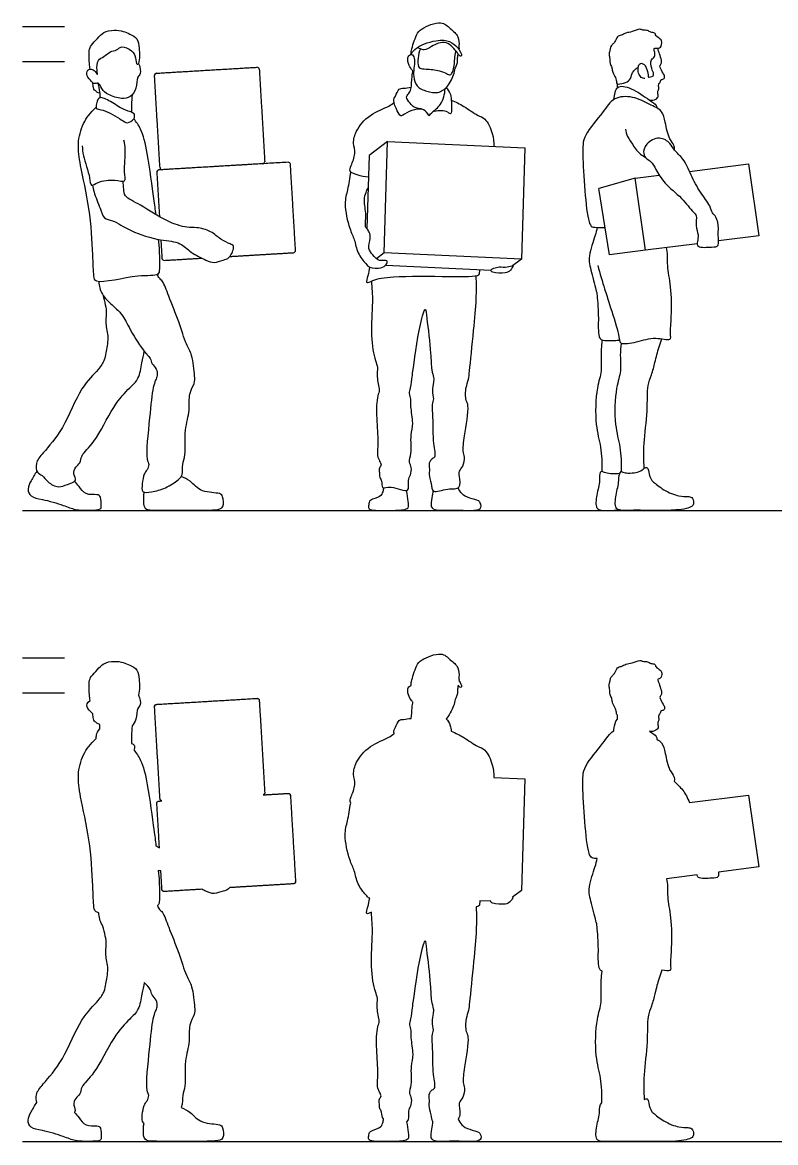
# Model space of a CAD drawing. Header units: millimetres. Extents: x 71.6 to 121.6, y 1.1 to 34.5.
# Drawn here: x 114.646 to 117.373, y 6.437 to 10.495 of the extents above; entities that cross this region are included whole.
import ezdxf

# ---------------------------------------------------------------- set-up
doc = ezdxf.new("R2010")
doc.units = ezdxf.units.MM

msp = doc.modelspace()

# ---------------------------------------------------------------- linework, layer by layer
for p, q in [((114.6457, 10.3525), (114.7981, 10.3525)), ((114.6457, 8.7269), (120.2337, 8.7269)), ((114.6457, 8.0665), (114.7981, 8.0665)), ((114.6457, 6.4409), (120.2337, 6.4409))]:
    msp.add_line(p, q)
for points in [[(114.6457, 10.4795), (114.7981, 10.4795)], [(115.968, 10.0633), (115.9012, 10.0122)], [(115.9012, 10.0122), (115.8928, 9.7479)], [(117.0608, 9.9548), (117.2747, 9.982), (117.3122, 9.7215), (117.1664, 9.703)], [(117.089, 9.6931), (116.9022, 9.6693), (116.8647, 9.9298), (116.9517, 9.9409)], [(116.8647, 9.9298), (116.7321, 9.8935)], [(116.9022, 9.6693), (116.7708, 9.6526), (116.7321, 9.8935)], [(115.9551, 9.6595), (115.9274, 9.6383)], [(116.4521, 9.6367), (116.4207, 9.6127)], [(115.961, 9.6151), (116.3412, 9.5976)], [(114.6457, 8.1935), (114.7981, 8.1935)], [(116.3522, 7.7596), (116.465, 7.7544), (116.4521, 7.3507)], [(117.0608, 7.6688), (117.2747, 7.696), (117.3122, 7.4355), (117.1664, 7.417)], [(117.089, 7.4071), (116.9779, 7.393)], [(116.4521, 7.3507), (116.4207, 7.3267)], [(116.3412, 7.3116), (116.3018, 7.3134)]]:
    msp.add_lwpolyline(points)
msp.add_lwpolyline([(115.9551, 9.6595), (115.968, 10.0633), (116.465, 10.0404), (116.4521, 9.6367)], close=True)
for centre, start, end in [((115.132, 10.3025), 93.4052, 183.4052), ((115.4953, 10.3241), 3.4052, 93.4052), ((115.5151, 9.9906), 273.4052, 3.4052), ((115.6081, 9.98), 3.4052, 93.4052), ((115.1404, 9.9522), 93.4052, 183.4052), ((115.1519, 9.969), 183.4052, 273.4052), ((115.6266, 9.6684), 273.4052, 3.4052), ((115.159, 9.6406), 183.4052, 273.4052)]:
    msp.add_arc(centre, 0.00802, start, end)
for points, knots in [([(116.0534, 10.3784), (116.0535, 10.3835), (116.0526, 10.3934), (116.0721, 10.4523), (116.0888, 10.4728), (116.1632, 10.5045), (116.1937, 10.4715), (116.2278, 10.4464), (116.226, 10.4103), (116.2265, 10.4011), (116.2264, 10.3966)], [0, 0, 0, 0, 0.224619, 0.659963, 0.975731, 1.45643, 1.821722, 2.186097, 2.511573, 2.723525, 2.723525, 2.723525, 2.723525]), ([(116.8997, 10.2916), (116.8951, 10.2917), (116.8849, 10.2937), (116.8749, 10.3105), (116.8736, 10.3311), (116.8788, 10.3437), (116.8875, 10.3478), (116.8978, 10.3423), (116.9055, 10.3301), (116.912, 10.3058), (116.9106, 10.2942), (116.9198, 10.2975), (116.9305, 10.2991), (116.9324, 10.3086), (116.9227, 10.3277), (116.9185, 10.3605), (116.937, 10.3685), (116.9359, 10.3856), (116.9312, 10.3967), (116.9355, 10.4038), (116.9558, 10.397), (116.9628, 10.4198), (116.9574, 10.4354), (116.9378, 10.4443), (116.9368, 10.458), (116.9202, 10.4569), (116.91, 10.4673), (116.8914, 10.4648), (116.8813, 10.473), (116.8527, 10.4589), (116.8311, 10.458), (116.8142, 10.447), (116.7981, 10.4453), (116.7919, 10.4239), (116.7829, 10.4156), (116.7739, 10.4053), (116.7734, 10.3933), (116.7684, 10.381), (116.7728, 10.367), (116.772, 10.3458), (116.7805, 10.332), (116.7811, 10.3179), (116.7913, 10.299), (116.7971, 10.2829), (116.7964, 10.2674), (116.8242, 10.2752), (116.8465, 10.2833), (116.8523, 10.3099), (116.8606, 10.3219), (116.8699, 10.329), (116.875, 10.3315)], [0, 0, 0, 0, 0.213255, 0.458007, 0.718631, 0.923064, 1.08518, 1.26772, 1.487766, 1.780013, 1.945729, 2.099089, 2.284203, 2.43705, 2.70556, 3.020787, 3.250441, 3.473494, 3.669764, 3.804726, 4.039194, 4.287377, 4.515711, 4.77017, 4.9565, 5.166653, 5.381367, 5.616272, 5.809711, 6.119432, 6.393003, 6.643298, 6.861296, 7.116202, 7.320452, 7.525364, 7.721634, 7.923845, 8.140728, 8.403038, 8.628266, 8.839748, 9.103859, 9.347277, 9.531129, 9.808119, 10.090624, 10.373866, 10.593912, 10.828292, 10.828292, 10.828292, 10.828292]), ([(114.8909, 10.3248), (114.89, 10.3317), (114.8885, 10.3446), (114.8857, 10.393), (114.894, 10.4128), (114.9187, 10.4361), (114.9379, 10.4613), (114.9778, 10.4683), (115.0111, 10.4633), (115.0343, 10.4523), (115.0653, 10.4379), (115.0682, 10.4008), (115.0713, 10.3735), (115.0683, 10.3537), (115.066, 10.3443)], [0, 0, 0, 0, 0.300628, 0.749859, 1.057713, 1.43279, 1.801598, 2.209822, 2.590545, 2.926721, 3.292949, 3.677727, 4.029059, 4.384108, 4.384108, 4.384108, 4.384108]), ([(116.0784, 10.4043), (116.078, 10.4019), (116.088, 10.3989), (116.1013, 10.3918), (116.1279, 10.4087), (116.1822, 10.4351), (116.2197, 10.3856), (116.2297, 10.3703), (116.2396, 10.3745), (116.2222, 10.4072), (116.192, 10.4281), (116.1485, 10.4348), (116.0797, 10.4105), (116.0784, 10.4043)], [0, 0, 0, 0, 0.177624, 0.394882, 0.706914, 1.126587, 1.551309, 1.780747, 1.906341, 2.227303, 2.574124, 2.97608, 3.452371, 3.452371, 3.452371, 3.452371]), ([(114.9207, 10.3567), (114.9153, 10.3486), (114.915, 10.3251), (114.9197, 10.2978), (114.9061, 10.3242), (114.8923, 10.3255), (114.8801, 10.3229), (114.8756, 10.299), (114.8965, 10.2821), (114.905, 10.2694), (114.9229, 10.2792), (114.9321, 10.2515), (114.9566, 10.2305), (115.0036, 10.2161), (115.0383, 10.2216), (115.0597, 10.2546), (115.0604, 10.2974), (115.0758, 10.3073), (115.0707, 10.3379), (115.0664, 10.3463), (115.058, 10.3384), (115.0567, 10.3706), (115.0441, 10.3935), (115.0039, 10.4124), (114.9877, 10.3921), (114.9624, 10.3908), (114.9424, 10.3692), (114.9253, 10.3636), (114.9207, 10.3567)], [0, 0, 0, 0, 0.389769, 0.651747, 0.93485, 1.180667, 1.392883, 1.684819, 2.022748, 2.260697, 2.503584, 2.82019, 3.199699, 3.657565, 4.031785, 4.431784, 4.850248, 5.11316, 5.469018, 5.641938, 5.789259, 6.114465, 6.472132, 6.875688, 7.181863, 7.501025, 7.852777, 8.181513, 8.181513, 8.181513, 8.181513]), ([(116.0534, 10.3784), (116.0545, 10.3816), (116.0567, 10.3883), (116.0703, 10.4008), (116.0784, 10.4043)], [0, 0, 0, 0, 0.1830295, 0.47798, 0.47798, 0.47798, 0.47798]), ([(116.0865, 10.399), (116.0824, 10.3883), (116.0775, 10.3675), (116.077, 10.3346), (116.0853, 10.3271), (116.1086, 10.3255), (116.1559, 10.3223), (116.1803, 10.3096), (116.1949, 10.3022), (116.2045, 10.3148), (116.2102, 10.3394), (116.2105, 10.3619), (116.2132, 10.3791), (116.2154, 10.3909)], [0, 0, 0, 0, 0.336388, 0.653007, 0.822221, 1.091944, 1.491565, 1.796157, 2.003023, 2.206929, 2.495413, 2.770667, 3.061799, 3.061799, 3.061799, 3.061799]), ([(116.9164, 10.213), (116.9239, 10.2115), (116.9401, 10.2138), (116.9505, 10.2285), (116.943, 10.2426), (116.9521, 10.253), (116.9478, 10.2658), (116.9502, 10.2746), (116.9565, 10.2773), (116.9544, 10.2882), (116.9692, 10.2878), (116.972, 10.3004), (116.9655, 10.3106), (116.9536, 10.3307), (116.9541, 10.3393), (116.9621, 10.3481), (116.9568, 10.3689), (116.949, 10.3901), (116.9467, 10.3975), (116.9456, 10.4011)], [0, 0, 0, 0, 0.274529, 0.497089, 0.707574, 0.904931, 1.108785, 1.273737, 1.409886, 1.570264, 1.762352, 1.94232, 2.145944, 2.420733, 2.58075, 2.761604, 3.02189, 3.297459, 3.490205, 3.490205, 3.490205, 3.490205]), ([(116.1175, 10.1574), (116.1124, 10.1657), (116.1004, 10.1828), (116.062, 10.1839), (116.0508, 10.2012), (116.0311, 10.2233), (116.0449, 10.2362), (116.0551, 10.2533), (116.0552, 10.2967), (116.0599, 10.3179), (116.0569, 10.322), (116.0435, 10.3381), (116.0377, 10.366), (116.0493, 10.3795), (116.0599, 10.3778), (116.0679, 10.3579), (116.0624, 10.3276), (116.0612, 10.2984), (116.0702, 10.2599), (116.1101, 10.2439), (116.1505, 10.2359), (116.1883, 10.2603), (116.2098, 10.3089), (116.2128, 10.3326), (116.2217, 10.345), (116.2201, 10.3624), (116.2225, 10.3714), (116.2236, 10.3795)], [0, 0, 0, 0, 0.308651, 0.64299, 0.904384, 1.191655, 1.408474, 1.663865, 2.04663, 2.303113, 2.418208, 2.674839, 2.979016, 3.197853, 3.359262, 3.608212, 3.926709, 4.240949, 4.582944, 4.94641, 5.306396, 5.676826, 6.09181, 6.367786, 6.581716, 6.814985, 7.029898, 7.029898, 7.029898, 7.029898]), ([(114.9258, 10.2377), (114.9153, 10.2397), (114.9126, 10.2475), (114.9056, 10.248), (114.903, 10.2594), (114.9009, 10.27), (114.9009, 10.2758)], [0, 0, 0, 0, 0.258208, 0.44756, 0.704176, 1.038087, 1.038087, 1.038087, 1.038087]), ([(114.919, 10.2741), (114.922, 10.264), (114.9259, 10.2432), (114.9263, 10.2288), (114.9262, 10.2216)], [0, 0, 0, 0, 0.3703801, 0.6768852, 0.6768852, 0.6768852, 0.6768852]), ([(116.787, 10.2152), (116.7892, 10.2336), (116.7956, 10.2707), (116.8542, 10.2575), (116.9123, 10.2148), (116.9423, 10.1965), (116.9427, 10.1876), (116.943, 10.1842)], [0, 0, 0, 0, 0.378107, 0.81624, 1.373662, 1.729383, 1.931576, 1.931576, 1.931576, 1.931576]), ([(116.7998, 10.257), (116.8, 10.2595), (116.8002, 10.2633), (116.8002, 10.269), (116.8002, 10.2714)], [0, 0, 0, 0, 0.1587927, 0.2688976, 0.2688976, 0.2688976, 0.2688976]), ([(115.0433, 10.2323), (115.042, 10.2205), (115.0404, 10.1967), (115.0406, 10.1784), (115.041, 10.1693)], [0, 0, 0, 0, 0.3942972, 0.7389431, 0.7389431, 0.7389431, 0.7389431]), ([(116.0918, 10.1805), (116.0796, 10.1807), (116.0564, 10.1789), (116.024, 10.1592), (116.014, 10.1528), (116.0022, 10.1752), (115.9854, 10.212), (115.997, 10.2264), (116.0077, 10.2562), (116.0262, 10.2552), (116.0441, 10.2591), (116.0534, 10.2595)], [0, 0, 0, 0, 0.345567, 0.693876, 0.856474, 1.125543, 1.484676, 1.724727, 2.027954, 2.257565, 2.560096, 2.560096, 2.560096, 2.560096]), ([(116.1175, 10.1574), (116.1216, 10.1613), (116.1298, 10.1701), (116.1654, 10.1965), (116.1753, 10.2351), (116.1759, 10.2546)], [0, 0, 0, 0, 0.237123, 0.606755, 1.0442, 1.0442, 1.0442, 1.0442]), ([(116.1801, 10.2586), (116.1863, 10.2509), (116.1993, 10.2357), (116.2004, 10.1798), (116.1972, 10.1582), (116.1797, 10.1774), (116.1464, 10.1756), (116.1309, 10.1701)], [0, 0, 0, 0, 0.310887, 0.74145, 0.954288, 1.191997, 1.594661, 1.594661, 1.594661, 1.594661]), ([(117.0059, 10.0326), (117.0064, 10.0382), (117.007, 10.0514), (116.9859, 10.0716), (116.9727, 10.1332), (116.9656, 10.1752), (116.9131, 10.1988), (116.8573, 10.2286), (116.7833, 10.2256), (116.7492, 10.1676), (116.6819, 10.0925), (116.6744, 10.0523), (116.6741, 10.0102), (116.6808, 9.8866), (116.6925, 9.7751), (116.7066, 9.7518), (116.7302, 9.7523), (116.7464, 9.7513), (116.7549, 9.7518)], [0, 0, 0, 0, 0.234865, 0.533485, 0.987117, 1.351206, 1.764732, 2.229207, 2.687491, 3.151949, 3.724892, 4.076117, 4.434541, 5.085535, 5.695505, 5.958276, 6.219669, 6.508409, 6.508409, 6.508409, 6.508409]), ([(115.1376, 9.7088), (115.1392, 9.6943), (115.1419, 9.667), (115.1421, 9.6043), (115.1399, 9.5736), (115.0623, 9.5836), (114.9102, 9.5419), (114.9029, 9.5796), (114.9009, 9.6602), (114.8916, 9.8198), (114.8552, 9.9725), (114.8438, 10.0532), (114.8618, 10.1299), (114.8924, 10.1677), (114.9122, 10.1873)], [0, 0, 0, 0, 0.436017, 0.958088, 1.260658, 1.822105, 2.626433, 2.937912, 3.516338, 4.36894, 5.19968, 5.788736, 6.359296, 6.902474, 6.902474, 6.902474, 6.902474]), ([(115.0488, 10.1455), (115.0439, 10.1379), (115.0247, 10.126), (115.0025, 10.1437), (114.9401, 10.1812), (114.9086, 10.1789), (114.9149, 10.2007), (114.9179, 10.2176), (114.9311, 10.2259), (114.9738, 10.2038), (115.0146, 10.1746), (115.0543, 10.1684), (115.0526, 10.1515), (115.0488, 10.1455)], [0, 0, 0, 0, 0.335254, 0.649801, 1.214605, 1.587596, 1.845727, 2.140822, 2.375678, 2.813875, 3.32184, 3.69635, 3.962877, 3.962877, 3.962877, 3.962877]), ([(115.8987, 9.934), (115.885, 9.9347), (115.8605, 9.9412), (115.8263, 9.9527), (115.8365, 9.9778), (115.8542, 10.0199), (115.8411, 10.0576), (115.8529, 10.1042), (115.8995, 10.1627), (115.9725, 10.1887), (115.9848, 10.1996), (115.9911, 10.2041)], [0, 0, 0, 0, 0.367884, 0.676757, 0.938728, 1.323961, 1.676807, 2.059672, 2.556723, 3.051349, 3.326443, 3.326443, 3.326443, 3.326443]), ([(116.1986, 10.2134), (116.2141, 10.2063), (116.2439, 10.1929), (116.2926, 10.1558), (116.3238, 10.1499), (116.3502, 10.0903), (116.3526, 10.061), (116.3522, 10.0456)], [0, 0, 0, 0, 0.410184, 0.849282, 1.162374, 1.602682, 1.992412, 1.992412, 1.992412, 1.992412]), ([(115.1292, 9.7985), (115.1269, 9.818), (115.1219, 9.8562), (115.1002, 10.0195), (115.0786, 10.1066), (115.0583, 10.1338), (115.0488, 10.1455)], [0, 0, 0, 0, 0.505359, 1.349959, 1.981239, 2.424803, 2.424803, 2.424803, 2.424803]), ([(116.8287, 10.1083), (116.8304, 10.099), (116.8348, 10.0805), (116.8563, 10.0515), (116.8674, 10.0303), (116.8898, 10.0117), (116.9021, 10.0051)], [0, 0, 0, 0, 0.305857, 0.642869, 0.927803, 1.299012, 1.299012, 1.299012, 1.299012]), ([(114.862, 10.0475), (114.8632, 10.0353), (114.8644, 10.0113), (114.8914, 9.9367), (114.8912, 9.8968), (114.9216, 9.9193), (114.9771, 9.9277), (115.0236, 9.9119), (115.0115, 9.9573), (115.0216, 10.0325), (115.0154, 10.0561), (115.013, 10.068)], [0, 0, 0, 0, 0.400478, 0.996983, 1.343819, 1.675606, 2.19262, 2.581827, 2.958881, 3.542307, 3.940912, 3.940912, 3.940912, 3.940912]), ([(116.9215, 9.9897), (116.9165, 9.9948), (116.9047, 10.0005), (116.8908, 10.0191), (116.9018, 10.0582), (116.952, 10.0844), (116.9931, 10.0579), (117.0046, 10.0291), (117.0418, 10.0012), (117.066, 9.9402), (117.0979, 9.8799), (117.1363, 9.833), (117.142, 9.8029), (117.1598, 9.792), (117.168, 9.7475), (117.1627, 9.7267), (117.1711, 9.6806), (117.1412, 9.6821), (117.0876, 9.6759), (117.0891, 9.7021), (117.0951, 9.726), (117.0806, 9.7573), (117.0895, 9.7956), (117.0708, 9.8086), (117.033, 9.8621), (116.9707, 9.9079), (116.9401, 9.9595), (116.9281, 9.9832), (116.9215, 9.9897)], [0, 0, 0, 0, 0.256313, 0.513308, 0.857042, 1.264208, 1.637825, 1.951153, 2.328795, 2.790921, 3.273869, 3.716954, 4.01618, 4.265366, 4.633368, 4.922593, 5.270123, 5.550957, 5.947459, 6.188163, 6.471419, 6.808861, 7.142737, 7.369089, 7.837298, 8.354389, 8.795446, 9.126774, 9.126774, 9.126774, 9.126774]), ([(115.8345, 9.953), (115.8303, 9.9316), (115.824, 9.887), (115.8085, 9.8389), (115.8281, 9.7472), (115.8495, 9.7092), (115.8565, 9.659), (115.8887, 9.621), (115.9016, 9.6046), (115.944, 9.603), (115.9638, 9.6144), (115.9695, 9.6363), (115.934, 9.6266), (115.9153, 9.6528), (115.8937, 9.6743), (115.908, 9.7117), (115.9024, 9.7351), (115.8919, 9.7499), (115.8859, 9.7528), (115.8918, 9.8011), (115.8803, 9.8492), (115.8889, 9.8787), (115.8944, 9.8893), (115.8975, 9.894)], [0, 0, 0, 0, 0.463517, 0.877281, 1.419391, 1.803662, 2.20497, 2.601263, 2.858245, 3.216383, 3.490525, 3.695884, 3.990352, 4.307, 4.60994, 4.954945, 5.231002, 5.471399, 5.739966, 6.049472, 6.451319, 6.763809, 6.999162, 6.999162, 6.999162, 6.999162]), ([(114.8994, 9.9051), (114.901, 9.8965), (114.9035, 9.8792), (114.9277, 9.8226), (114.939, 9.7824), (114.9765, 9.7785), (115.0391, 9.7354), (115.1433, 9.7035), (115.2187, 9.7009), (115.2539, 9.6591), (115.3093, 9.6339), (115.3389, 9.6208), (115.3723, 9.6353), (115.3967, 9.6379), (115.4168, 9.6853), (115.3963, 9.6923), (115.3617, 9.7084), (115.3302, 9.7396), (115.2763, 9.7531), (115.2405, 9.7497), (115.1631, 9.7733), (115.0795, 9.8327), (115.0135, 9.8611), (115.0138, 9.8903), (115.0104, 9.9095), (115.0103, 9.9192)], [0, 0, 0, 0, 0.336904, 0.855594, 1.263507, 1.630229, 2.202478, 2.900982, 3.457531, 3.930624, 4.440627, 4.809413, 5.188439, 5.515524, 5.93956, 6.19977, 6.603867, 7.049378, 7.525743, 7.919047, 8.497431, 9.189005, 9.718814, 10.04212, 10.398344, 10.398344, 10.398344, 10.398344]), ([(116.7267, 9.752), (116.7241, 9.7416), (116.7204, 9.7209), (116.6909, 9.6464), (116.7049, 9.5941), (116.7235, 9.5212), (116.7262, 9.5114), (116.7291, 9.4731), (116.7321, 9.4195), (116.7289, 9.3474), (116.7544, 9.3413), (116.7898, 9.3426), (116.8016, 9.3431), (116.8076, 9.3435)], [0, 0, 0, 0, 0.324727, 0.81905, 1.264613, 1.744474, 1.931998, 2.265065, 2.713161, 3.174175, 3.431196, 3.770591, 4.014554, 4.014554, 4.014554, 4.014554]), ([(116.7286, 9.6136), (116.7366, 9.5855), (116.754, 9.5275), (116.7708, 9.4763), (116.8024, 9.3759), (116.8073, 9.3452), (116.8104, 9.3271), (116.8757, 9.3362), (116.9321, 9.3583), (116.9966, 9.338), (116.99, 9.3707), (116.997, 9.4328), (116.9961, 9.5355), (116.9796, 9.6099), (116.9828, 9.6496), (116.9795, 9.6695), (116.9779, 9.679)], [0, 0, 0, 0, 0.535595, 0.978263, 1.560883, 1.879437, 2.073895, 2.504458, 2.985673, 3.39504, 3.647467, 4.104871, 4.696743, 5.197141, 5.549976, 5.857366, 5.857366, 5.857366, 5.857366]), ([(114.9221, 9.5557), (114.9235, 9.5401), (114.9305, 9.5081), (114.9708, 9.4706), (115.0043, 9.4419), (115.0313, 9.3906), (115.0784, 9.3075), (115.1105, 9.2803), (115.113, 9.2572), (115.1324, 9.2407), (115.1355, 9.2149), (115.1273, 9.198), (115.1156, 9.1677), (115.1077, 9.0653), (115.0891, 8.914), (115.1065, 8.895), (115.0974, 8.873), (115.0843, 8.8585), (115.0799, 8.8248), (115.0753, 8.788), (115.1168, 8.7945), (115.1637, 8.8056), (115.2102, 8.8365), (115.2273, 8.8557), (115.2239, 8.8961), (115.2385, 8.9286), (115.2306, 9.021), (115.254, 9.0876), (115.246, 9.1479), (115.2702, 9.1872), (115.2697, 9.2141), (115.2621, 9.292), (115.2362, 9.3282), (115.2132, 9.4128), (115.1757, 9.4979), (115.1567, 9.5571), (115.1413, 9.5665), (115.1363, 9.5768), (115.1344, 9.5816)], [0, 0, 0, 0, 0.451683, 0.932628, 1.364053, 1.869507, 2.518879, 2.935616, 3.232304, 3.555363, 3.878321, 4.15455, 4.50606, 5.196954, 5.994234, 6.291452, 6.585344, 6.876296, 7.266847, 7.617378, 7.984499, 8.463897, 8.949189, 9.272248, 9.668799, 10.064244, 10.674573, 11.237734, 11.74161, 12.165776, 12.510906, 13.078366, 13.525687, 14.132293, 14.791921, 15.292816, 15.556078, 15.816882, 15.816882, 15.816882, 15.816882]), ([(115.9033, 9.6081), (115.9007, 9.5977), (115.8984, 9.5798), (115.8861, 9.5449), (115.9203, 9.5651), (115.9942, 9.5769), (116.1799, 9.5746), (116.3015, 9.5728), (116.3009, 9.5881), (116.3022, 9.5956), (116.3018, 9.5994)], [0, 0, 0, 0, 0.32419, 0.605258, 0.877963, 1.377227, 2.194222, 2.784171, 2.948022, 3.142252, 3.142252, 3.142252, 3.142252]), ([(115.9092, 9.5575), (115.9112, 9.5322), (115.9162, 9.4808), (115.9035, 9.3641), (115.9212, 9.2717), (115.9337, 9.2457), (115.9261, 9.2107), (115.9418, 9.1619), (115.9285, 9.1425), (115.9263, 9.0569), (115.9353, 8.9771), (115.9286, 8.9269), (115.9383, 8.9064), (115.9473, 8.8922), (115.9359, 8.8807), (115.9388, 8.8641), (115.9378, 8.8455), (115.949, 8.835), (115.9446, 8.8004), (115.9811, 8.8213), (116.0534, 8.7806), (116.039, 8.8388), (116.0519, 8.8538), (116.0565, 8.8831), (116.0435, 8.9022), (116.0562, 8.9343), (116.0493, 9.0009), (116.0635, 9.0407), (116.05, 9.102), (116.0539, 9.1283), (116.0451, 9.1507), (116.052, 9.1705), (116.0574, 9.2137), (116.059, 9.2312), (116.0816, 9.3933), (116.1056, 9.4716), (116.1104, 9.4135), (116.126, 9.2978), (116.1251, 9.2389), (116.1355, 9.2083), (116.1346, 9.1907), (116.1269, 9.16), (116.1367, 9.1309), (116.1262, 9.1091), (116.1328, 9.0603), (116.1303, 8.9746), (116.1448, 8.9177), (116.1243, 8.9143), (116.1157, 8.8921), (116.1214, 8.8737), (116.1153, 8.8566), (116.1279, 8.8258), (116.1281, 8.7851), (116.1852, 8.8103), (116.2355, 8.7998), (116.2276, 8.851), (116.2256, 8.8691), (116.2427, 8.8867), (116.2481, 8.9208), (116.2391, 8.9427), (116.2453, 8.9969), (116.2655, 9.1054), (116.2511, 9.1234), (116.2497, 9.1495), (116.2517, 9.1718), (116.2618, 9.204), (116.2647, 9.234), (116.2799, 9.3835), (116.2903, 9.4897), (116.2897, 9.5488), (116.2887, 9.5768)], [0, 0, 0, 0, 0.500215, 1.129363, 1.677753, 1.970498, 2.307486, 2.703322, 2.969646, 3.487969, 4.022661, 4.417614, 4.68359, 4.899098, 5.10669, 5.338884, 5.578943, 5.800891, 6.075854, 6.391821, 6.838492, 7.181177, 7.444383, 7.740642, 7.999712, 8.3244, 8.787529, 9.169187, 9.611966, 9.909182, 10.171954, 10.438208, 10.801782, 11.062816, 11.811128, 12.242045, 12.56788, 13.211418, 13.658659, 13.965321, 14.202402, 14.521318, 14.830958, 15.09586, 15.489424, 16.041983, 16.445937, 16.660119, 16.924454, 17.171346, 17.403933, 17.738348, 18.043644, 18.45336, 18.820779, 19.177751, 19.424315, 19.695533, 20.023094, 20.289713, 20.720112, 21.316462, 21.578287, 21.856238, 22.134189, 22.453258, 22.770622, 23.463915, 24.078274, 24.602984, 24.602984, 24.602984, 24.602984]), ([(116.3412, 9.5976), (116.3399, 9.5948), (116.3506, 9.5865), (116.3947, 9.5847), (116.4121, 9.5938), (116.4279, 9.6193), (116.3968, 9.6047), (116.3747, 9.6126), (116.3433, 9.6025), (116.3412, 9.5976)], [0, 0, 0, 0, 0.190216, 0.570658, 0.840443, 1.077579, 1.338972, 1.646331, 1.971605, 1.971605, 1.971605, 1.971605]), ([(114.9366, 9.5077), (114.9406, 9.4958), (114.9463, 9.4714), (114.9512, 9.4395), (114.9444, 9.4023), (114.9602, 9.353), (114.9464, 9.2984), (114.9441, 9.2713), (114.9196, 9.2333), (114.8539, 9.1738), (114.7962, 9.0201), (114.7233, 8.9383), (114.6916, 8.9012), (114.6964, 8.8615), (114.72, 8.8556), (114.7359, 8.8281), (114.777, 8.8067), (114.8064, 8.8215), (114.8469, 8.8327), (114.8273, 8.8584), (114.8366, 8.8851), (114.8569, 8.8978), (114.8572, 8.9299), (114.9113, 8.9723), (114.9728, 9.1074), (115.0324, 9.1702), (115.0687, 9.2023), (115.0782, 9.2622), (115.0844, 9.2894), (115.0867, 9.3036)], [0, 0, 0, 0, 0.398402, 0.764885, 1.156321, 1.624053, 2.104929, 2.43879, 2.854651, 3.461491, 4.204782, 4.884347, 5.327866, 5.694964, 5.988723, 6.350451, 6.770458, 7.150029, 7.518649, 7.828407, 8.158611, 8.461843, 8.796987, 9.318467, 10.017183, 10.620402, 11.062621, 11.553167, 11.980376, 11.980376, 11.980376, 11.980376]), ([(116.7442, 9.3445), (116.7424, 9.3179), (116.7386, 9.2883), (116.7453, 9.2293), (116.722, 9.1704), (116.7176, 9.0356), (116.7423, 8.9588), (116.7442, 8.8971), (116.7441, 8.8675)], [0, 0, 0, 0, 0.383596, 0.810623, 1.270212, 1.926149, 2.450858, 2.989988, 2.989988, 2.989988, 2.989988]), ([(116.8141, 9.3328), (116.8123, 9.3179), (116.8084, 9.2883), (116.8152, 9.2293), (116.7919, 9.1704), (116.7875, 9.0356), (116.8122, 8.9588), (116.8141, 8.8971), (116.814, 8.8675)], [0, 0, 0, 0, 0.383596, 0.810623, 1.270212, 1.926149, 2.450858, 2.989988, 2.989988, 2.989988, 2.989988]), ([(116.8968, 8.8794), (116.8955, 8.9092), (116.8933, 8.9693), (116.9108, 9.0842), (116.9067, 9.1786), (116.9241, 9.2156), (116.936, 9.2636), (116.9424, 9.2915), (116.9541, 9.3296), (116.9607, 9.3481)], [0, 0, 0, 0, 0.541844, 1.166666, 1.715108, 2.079989, 2.470098, 2.785217, 3.224866, 3.224866, 3.224866, 3.224866]), ([(114.6984, 8.8684), (114.69, 8.8579), (114.6773, 8.8348), (114.662, 8.8054), (114.6754, 8.773), (114.7199, 8.7681), (114.7945, 8.7466), (114.8361, 8.7277), (114.8862, 8.7273), (114.9299, 8.7286), (114.9315, 8.7435), (114.9313, 8.7771), (114.9159, 8.787), (114.8718, 8.7801), (114.8518, 8.8144), (114.8399, 8.8258), (114.8346, 8.8323)], [0, 0, 0, 0, 0.412873, 0.778864, 1.119727, 1.54304, 2.118782, 2.561129, 3.028197, 3.43065, 3.653292, 4.019372, 4.27454, 4.684318, 5.0731, 5.398779, 5.398779, 5.398779, 5.398779]), ([(115.0863, 8.7928), (115.0833, 8.7813), (115.0833, 8.7586), (115.0872, 8.7308), (115.1233, 8.7267), (115.2537, 8.7276), (115.3378, 8.7275), (115.3791, 8.7342), (115.3719, 8.7787), (115.36, 8.7922), (115.2919, 8.7891), (115.2552, 8.8351), (115.2317, 8.8449), (115.2209, 8.8503)], [0, 0, 0, 0, 0.39219, 0.708245, 1.065691, 1.828164, 2.456001, 2.822723, 3.20612, 3.471007, 3.988352, 4.484973, 4.882903, 4.882903, 4.882903, 4.882903]), ([(116.8059, 8.8607), (116.792, 8.857), (116.757, 8.8608), (116.7477, 8.8672), (116.7441, 8.8675), (116.7415, 8.8678), (116.7336, 8.8657), (116.738, 8.8315), (116.7239, 8.7857), (116.7192, 8.733), (116.7454, 8.7255), (116.7761, 8.7274), (116.8073, 8.7274), (116.8125, 8.7273)], [6.159683, 6.159683, 6.159683, 6.159683, 6.540938, 6.757565, 6.757565, 6.757565, 6.912556, 7.222342, 7.642676, 8.035359, 8.285835, 8.711295, 8.790922, 8.790922, 8.790922, 8.790922]), ([(116.814, 8.8675), (116.8043, 8.8597), (116.8079, 8.8315), (116.7938, 8.7857), (116.7891, 8.733), (116.8153, 8.7255), (116.8707, 8.729), (117.0066, 8.7236), (117.0722, 8.7374), (117.0768, 8.7541), (117.0716, 8.7767), (117.0529, 8.7775), (117.0209, 8.7778), (116.9683, 8.7978), (116.9316, 8.8296), (116.9223, 8.8361), (116.9123, 8.8648), (116.911, 8.8842), (116.8943, 8.8802), (116.8815, 8.8627), (116.8274, 8.8604), (116.8176, 8.8672), (116.814, 8.8675)], [0, 0, 0, 0, 0.317058, 0.747259, 1.14916, 1.405516, 1.840963, 2.544372, 2.999074, 3.223824, 3.484278, 3.714071, 4.043189, 4.492651, 4.891682, 5.087577, 5.408488, 5.64497, 5.843298, 6.116234, 6.535853, 6.757565, 6.757565, 6.757565, 6.757565]), ([(115.9533, 8.8088), (115.953, 8.8039), (115.9506, 8.7942), (115.9424, 8.7736), (115.902, 8.7679), (115.8995, 8.7479), (115.8971, 8.7327), (115.9172, 8.7263), (115.9938, 8.7264), (116.0491, 8.7303), (116.0405, 8.761), (116.0395, 8.7858), (116.0363, 8.7986)], [0, 0, 0, 0, 0.218771, 0.475978, 0.819879, 1.057193, 1.257052, 1.532595, 2.030144, 2.417701, 2.69064, 3.050913, 3.050913, 3.050913, 3.050913]), ([(116.1321, 8.7997), (116.1305, 8.7906), (116.1296, 8.7735), (116.1205, 8.7377), (116.1474, 8.7242), (116.2097, 8.7316), (116.3151, 8.721), (116.3033, 8.7543), (116.2989, 8.7635), (116.2631, 8.7697), (116.2356, 8.7855), (116.2265, 8.801), (116.2234, 8.8088)], [0, 0, 0, 0, 0.300377, 0.625363, 0.906477, 1.37878, 1.921202, 2.187175, 2.367919, 2.700876, 3.028056, 3.314781, 3.314781, 3.314781, 3.314781]), ([(116.0534, 8.0924), (116.0535, 8.0975), (116.0526, 8.1074), (116.0721, 8.1663), (116.0888, 8.1868), (116.1632, 8.2185), (116.1937, 8.1855), (116.2278, 8.1604), (116.226, 8.1243), (116.2265, 8.1151), (116.2264, 8.1106)], [0, 0, 0, 0, 0.224619, 0.659963, 0.975731, 1.45643, 1.821722, 2.186097, 2.511573, 2.723525, 2.723525, 2.723525, 2.723525]), ([(114.8909, 8.0388), (114.89, 8.0457), (114.8885, 8.0586), (114.8857, 8.107), (114.894, 8.1268), (114.9187, 8.1501), (114.9379, 8.1753), (114.9778, 8.1823), (115.0111, 8.1773), (115.0343, 8.1663), (115.0653, 8.1519), (115.0682, 8.1148), (115.0713, 8.0875), (115.0683, 8.0677), (115.066, 8.0583)], [0, 0, 0, 0, 0.300628, 0.749859, 1.057713, 1.43279, 1.801598, 2.209822, 2.590545, 2.926721, 3.292949, 3.677727, 4.029059, 4.384108, 4.384108, 4.384108, 4.384108]), ([(116.8002, 7.9854), (116.7967, 7.9875), (116.7971, 7.9969), (116.7913, 8.013), (116.7811, 8.0319), (116.7805, 8.046), (116.772, 8.0598), (116.7728, 8.081), (116.7684, 8.095), (116.7734, 8.1073), (116.7739, 8.1193), (116.7829, 8.1296), (116.7919, 8.1379), (116.7981, 8.1593), (116.8142, 8.161), (116.8311, 8.172), (116.8527, 8.1729), (116.8813, 8.187), (116.8914, 8.1788), (116.91, 8.1813), (116.9202, 8.1709), (116.9368, 8.172), (116.9378, 8.1583), (116.9574, 8.1494), (116.9628, 8.1338), (116.9581, 8.1186), (116.9456, 8.1151)], [-9.550388, -9.550388, -9.550388, -9.550388, -9.362671, -9.114136, -8.844473, -8.628545, -8.398583, -8.130758, -7.909315, -7.702854, -7.502457, -7.293238, -7.084693, -6.824429, -6.601848, -6.346291, -6.066969, -5.750737, -5.553231, -5.313388, -5.09416, -4.879589, -4.689342, -4.429533, -4.196399, -3.942998, -3.942998, -3.942998, -3.942998]), ([(116.9456, 8.1151), (116.9467, 8.1115), (116.949, 8.1041), (116.9568, 8.0829), (116.9621, 8.0621), (116.9541, 8.0533), (116.9536, 8.0447), (116.9655, 8.0246), (116.972, 8.0144), (116.9692, 8.0018), (116.9544, 8.0022), (116.9565, 7.9913), (116.9502, 7.9886), (116.9478, 7.9798), (116.9521, 7.967), (116.943, 7.9566), (116.9505, 7.9425), (116.9401, 7.9278), (116.9239, 7.9255), (116.9164, 7.927)], [-3.490205, -3.490205, -3.490205, -3.490205, -3.297459, -3.02189, -2.761604, -2.58075, -2.420733, -2.145944, -1.94232, -1.762352, -1.570264, -1.409886, -1.273737, -1.108785, -0.904931, -0.707574, -0.497089, -0.274529, 0, 0, 0, 0]), ([(116.0534, 7.9735), (116.0551, 7.9852), (116.0555, 8.0123), (116.0599, 8.0319), (116.0569, 8.036), (116.0435, 8.0521), (116.0377, 8.08), (116.0465, 8.0903), (116.0534, 8.0924)], [1.721546, 1.721546, 1.721546, 1.721546, 2.060499, 2.327925, 2.44793, 2.71551, 3.032665, 3.260838, 3.260838, 3.260838, 3.260838]), ([(116.2236, 8.0935), (116.2225, 8.0854), (116.2201, 8.0764), (116.2217, 8.059), (116.2128, 8.0466), (116.2098, 8.0229), (116.1958, 7.9912), (116.1801, 7.9726)], [-7.029898, -7.029898, -7.029898, -7.029898, -6.806454, -6.563924, -6.341502, -6.054571, -5.623113, -5.623113, -5.623113, -5.623113]), ([(116.2264, 8.1106), (116.2323, 8.102), (116.2386, 8.0881), (116.2305, 8.0847), (116.2266, 8.0893), (116.2236, 8.0935)], [-2.1631633, -2.1631633, -2.1631633, -2.1631633, -1.9063406, -1.780747, -1.6069098, -1.6069098, -1.6069098, -1.6069098]), ([(114.9009, 7.9898), (114.8908, 8.0007), (114.8756, 8.013), (114.879, 8.0309), (114.8909, 8.0388)], [-2.1331502, -2.1331502, -2.1331502, -2.1331502, -1.6328809, -1.200698, -1.200698, -1.200698, -1.200698]), ([(115.066, 8.0583), (115.0718, 8.0452), (115.0758, 8.0213), (115.0604, 8.0114), (115.0598, 7.9732), (115.0489, 7.9526), (115.0433, 7.9463)], [-5.627315, -5.627315, -5.627315, -5.627315, -5.228795, -4.934364, -4.465732, -4.148618, -4.148618, -4.148618, -4.148618]), ([(114.9258, 7.9517), (114.9153, 7.9537), (114.9126, 7.9615), (114.9056, 7.962), (114.903, 7.9734), (114.9009, 7.984), (114.9009, 7.9898)], [0, 0, 0, 0, 0.258208, 0.44756, 0.704176, 1.038087, 1.038087, 1.038087, 1.038087]), ([(115.9911, 7.9181), (115.99, 7.9317), (115.997, 7.9404), (116.0077, 7.9702), (116.0262, 7.9692), (116.0441, 7.9731), (116.0534, 7.9735)], [1.403136, 1.403136, 1.403136, 1.403136, 1.661388, 1.987606, 2.234627, 2.560096, 2.560096, 2.560096, 2.560096]), ([(116.1801, 7.9726), (116.1863, 7.9649), (116.1944, 7.9553), (116.1978, 7.9347), (116.1986, 7.9274)], [0, 0, 0, 0, 0.3108873, 0.4656525, 0.4656525, 0.4656525, 0.4656525]), ([(116.787, 7.9292), (116.7871, 7.9325), (116.7876, 7.9383), (116.7919, 7.9629), (116.7998, 7.971)], [0, 0, 0, 0, 0.1803875, 0.5044614, 0.5044614, 0.5044614, 0.5044614]), ([(116.7998, 7.971), (116.8, 7.9735), (116.8002, 7.9773), (116.8002, 7.983), (116.8002, 7.9854)], [0, 0, 0, 0, 0.1587927, 0.2688976, 0.2688976, 0.2688976, 0.2688976]), ([(114.9122, 7.9013), (114.912, 7.9047), (114.9152, 7.9161), (114.917, 7.9266), (114.9262, 7.9356)], [1.651094, 1.651094, 1.651094, 1.651094, 1.9113179, 2.3058598, 2.3058598, 2.3058598, 2.3058598]), ([(115.0433, 7.9463), (115.042, 7.9345), (115.0404, 7.9107), (115.0406, 7.8924), (115.041, 7.8833)], [0, 0, 0, 0, 0.3942972, 0.7389431, 0.7389431, 0.7389431, 0.7389431]), ([(115.8345, 7.667), (115.8296, 7.6748), (115.8365, 7.6918), (115.8542, 7.7339), (115.8411, 7.7716), (115.8529, 7.8182), (115.8995, 7.8767), (115.9725, 7.9027), (115.9848, 7.9136), (115.9911, 7.9181)], [0.630974, 0.630974, 0.630974, 0.630974, 0.897472, 1.289361, 1.648304, 2.037784, 2.543423, 3.046596, 3.326443, 3.326443, 3.326443, 3.326443]), ([(116.1986, 7.9274), (116.2141, 7.9203), (116.2439, 7.9069), (116.2926, 7.8698), (116.3238, 7.8639), (116.3502, 7.8043), (116.3526, 7.775), (116.3522, 7.7596)], [0, 0, 0, 0, 0.410184, 0.849282, 1.162374, 1.602682, 1.992412, 1.992412, 1.992412, 1.992412]), ([(116.7267, 7.466), (116.72, 7.4661), (116.7062, 7.4664), (116.6925, 7.4891), (116.6808, 7.6006), (116.6741, 7.7242), (116.6744, 7.7663), (116.6819, 7.8065), (116.7477, 7.8799), (116.7714, 7.9193), (116.787, 7.9292)], [-6.187845, -6.187845, -6.187845, -6.187845, -5.958276, -5.695505, -5.085535, -4.434541, -4.076117, -3.724892, -3.151949, -2.719565, -2.719565, -2.719565, -2.719565]), ([(116.9164, 7.927), (116.9277, 7.9194), (116.9423, 7.9104), (116.9427, 7.9016), (116.943, 7.8982)], [1.4339018, 1.4339018, 1.4339018, 1.4339018, 1.7482652, 1.9315762, 1.9315762, 1.9315762, 1.9315762]), ([(114.9221, 7.2697), (114.9068, 7.2738), (114.9029, 7.2936), (114.9009, 7.3742), (114.8916, 7.5338), (114.8552, 7.6865), (114.8438, 7.7672), (114.8618, 7.8439), (114.8924, 7.8817), (114.9122, 7.9013)], [2.560984, 2.560984, 2.560984, 2.560984, 2.87723, 3.46451, 4.330162, 5.173617, 5.771689, 6.350982, 6.902474, 6.902474, 6.902474, 6.902474]), ([(115.041, 7.8833), (115.0449, 7.8817), (115.0537, 7.8764), (115.0526, 7.8655), (115.0488, 7.8595)], [3.5484705, 3.5484705, 3.5484705, 3.5484705, 3.6963505, 3.9628766, 3.9628766, 3.9628766, 3.9628766]), ([(116.943, 7.8982), (116.9497, 7.8942), (116.9669, 7.8813), (116.9727, 7.8472), (116.9859, 7.7856), (117.007, 7.7654), (117.0064, 7.7522), (117.0059, 7.7466)], [-1.53468, -1.53468, -1.53468, -1.53468, -1.351206, -0.987117, -0.533485, -0.234865, 0, 0, 0, 0]), ([(115.0488, 7.8595), (115.0583, 7.8478), (115.0786, 7.8206), (115.1002, 7.7335), (115.1219, 7.5702), (115.1269, 7.532), (115.1292, 7.5125)], [-2.424803, -2.424803, -2.424803, -2.424803, -1.981239, -1.349959, -0.505359, 0, 0, 0, 0]), ([(117.0059, 7.7466), (117.0147, 7.7355), (117.0386, 7.7175), (117.0535, 7.6851), (117.0608, 7.6688)], [1.9330975, 1.9330975, 1.9330975, 1.9330975, 2.3199162, 2.6941651, 2.6941651, 2.6941651, 2.6941651]), ([(115.9033, 7.3221), (115.8968, 7.3247), (115.8884, 7.3353), (115.8565, 7.373), (115.8495, 7.4232), (115.8281, 7.4612), (115.8085, 7.5529), (115.824, 7.601), (115.8303, 7.6456), (115.8345, 7.667)], [-2.848254, -2.848254, -2.848254, -2.848254, -2.601263, -2.20497, -1.803662, -1.419391, -0.877281, -0.463517, 0, 0, 0, 0]), ([(116.7442, 7.0585), (116.7409, 7.0598), (116.7292, 7.0689), (116.7321, 7.1335), (116.7291, 7.1871), (116.7262, 7.2254), (116.7235, 7.2352), (116.7049, 7.3081), (116.6909, 7.3604), (116.7204, 7.4349), (116.7241, 7.4556), (116.7267, 7.466)], [-3.310418, -3.310418, -3.310418, -3.310418, -3.174175, -2.713161, -2.265065, -1.931998, -1.744474, -1.264613, -0.81905, -0.324727, 0, 0, 0, 0]), ([(115.1376, 7.4228), (115.1392, 7.4083), (115.1419, 7.381), (115.1421, 7.3183), (115.1408, 7.3), (115.1344, 7.2956)], [0, 0, 0, 0, 0.443399, 0.974308, 1.282001, 1.282001, 1.282001, 1.282001]), ([(115.147, 7.4211), (115.1467, 7.4212), (115.1436, 7.4217), (115.1405, 7.4223), (115.1376, 7.4228)], [-2.90601864, -2.90601864, -2.90601864, -2.90601864, -2.9009815, -2.84401242, -2.84401242, -2.84401242, -2.84401242]), ([(116.9779, 7.393), (116.9795, 7.3835), (116.9828, 7.3636), (116.9796, 7.3239), (116.9961, 7.2495), (116.997, 7.1468), (116.99, 7.0847), (116.9958, 7.0563), (116.9737, 7.0601), (116.9607, 7.0621)], [-5.857366, -5.857366, -5.857366, -5.857366, -5.549976, -5.197141, -4.696743, -4.104871, -3.647467, -3.39504, -3.130821, -3.130821, -3.130821, -3.130821]), ([(117.1664, 7.417), (117.1667, 7.4106), (117.1658, 7.3949), (117.1412, 7.3961), (117.093, 7.3905), (117.0891, 7.4032), (117.089, 7.4071)], [5.1048681, 5.1048681, 5.1048681, 5.1048681, 5.2701233, 5.5509567, 5.9474592, 6.0955393, 6.0955393, 6.0955393, 6.0955393]), ([(115.3967, 7.3607), (115.3875, 7.3509), (115.3723, 7.3493), (115.3389, 7.3348), (115.3177, 7.3442), (115.3001, 7.3521), (115.2948, 7.3546)], [-5.553216, -5.553216, -5.553216, -5.553216, -5.216074, -4.825393, -4.445268, -4.289681, -4.289681, -4.289681, -4.289681]), ([(115.9092, 7.2715), (115.9013, 7.268), (115.8867, 7.2608), (115.8984, 7.2938), (115.9007, 7.3117), (115.9033, 7.3221)], [-0.8319903, -0.8319903, -0.8319903, -0.8319903, -0.6052577, -0.3241896, 0, 0, 0, 0]), ([(116.3018, 7.3134), (116.3022, 7.3096), (116.3009, 7.3021), (116.3012, 7.2944), (116.2932, 7.2917), (116.2887, 7.2908)], [-3.1422522, -3.1422522, -3.1422522, -3.1422522, -2.9480219, -2.7841715, -2.6670281, -2.6670281, -2.6670281, -2.6670281]), ([(116.4207, 7.3267), (116.4225, 7.3246), (116.4121, 7.3078), (116.3947, 7.2987), (116.3506, 7.3005), (116.3399, 7.3088), (116.3412, 7.3116)], [-1.077579, -1.077579, -1.077579, -1.077579, -0.840443, -0.570658, -0.190216, 0, 0, 0, 0]), ([(114.9367, 7.2217), (114.9362, 7.2227), (114.9271, 7.2376), (114.9235, 7.2541), (114.9221, 7.2697)], [-0.4817827, -0.4817827, -0.4817827, -0.4817827, -0.4516825, 0, 0, 0, 0]), ([(115.1344, 7.2956), (115.1363, 7.2908), (115.1413, 7.2805), (115.1567, 7.2711), (115.1757, 7.2119), (115.2132, 7.1268), (115.2362, 7.0422), (115.2621, 7.006), (115.2697, 6.9281), (115.2702, 6.9012), (115.246, 6.8619), (115.254, 6.8016), (115.2306, 6.735), (115.2385, 6.6426), (115.2239, 6.6101), (115.2263, 6.5814), (115.2209, 6.5643)], [-15.816882, -15.816882, -15.816882, -15.816882, -15.551874, -15.28437, -14.775402, -14.105143, -13.48876, -13.03423, -12.457624, -12.106932, -11.67593, -11.163933, -10.591696, -9.97153, -9.569711, -9.16677, -9.16677, -9.16677, -9.16677]), ([(115.9533, 6.5228), (115.9463, 6.5279), (115.949, 6.549), (115.9378, 6.5595), (115.9388, 6.5781), (115.9359, 6.5947), (115.9473, 6.6062), (115.9383, 6.6204), (115.9286, 6.6409), (115.9353, 6.6911), (115.9263, 6.7709), (115.9285, 6.8565), (115.9418, 6.8759), (115.9261, 6.9247), (115.9337, 6.9597), (115.9212, 6.9857), (115.9035, 7.0781), (115.9162, 7.1948), (115.9112, 7.2462), (115.9092, 7.2715)], [-6.138081, -6.138081, -6.138081, -6.138081, -5.860301, -5.63608, -5.393562, -5.15899, -4.949272, -4.731557, -4.462858, -4.06386, -3.523691, -3.00006, -2.731008, -2.331118, -1.990679, -1.694936, -1.14093, -0.505338, 0, 0, 0, 0]), ([(116.2887, 7.2908), (116.2897, 7.2628), (116.2903, 7.2037), (116.2799, 7.0975), (116.2647, 6.948), (116.2618, 6.918), (116.2517, 6.8858), (116.2497, 6.8635), (116.2511, 6.8374), (116.2655, 6.8194), (116.2453, 6.7109), (116.2391, 6.6567), (116.2481, 6.6348), (116.2427, 6.6007), (116.2256, 6.5831), (116.2276, 6.565), (116.2325, 6.5332), (116.2234, 6.5228)], [-24.602984, -24.602984, -24.602984, -24.602984, -24.074223, -23.45512, -22.756475, -22.43666, -22.115128, -21.83503, -21.554933, -21.291086, -20.690132, -20.25641, -19.987732, -19.657642, -19.38433, -19.135863, -18.776135, -18.776135, -18.776135, -18.776135]), ([(114.6984, 6.5824), (114.6947, 6.5898), (114.6927, 6.6165), (114.7233, 6.6523), (114.7962, 6.7341), (114.8539, 6.8878), (114.9196, 6.9473), (114.9441, 6.9853), (114.9464, 7.0124), (114.9602, 7.067), (114.9444, 7.1163), (114.9512, 7.1535), (114.9463, 7.1854), (114.9406, 7.2098), (114.9367, 7.2217)], [-5.642099, -5.642099, -5.642099, -5.642099, -5.327866, -4.884347, -4.204782, -3.461491, -2.854651, -2.43879, -2.104929, -1.624053, -1.156321, -0.764885, -0.398402, 0, 0, 0, 0]), ([(116.1321, 6.5137), (116.128, 6.5188), (116.1272, 6.5415), (116.1153, 6.5706), (116.1214, 6.5877), (116.1157, 6.6061), (116.1243, 6.6283), (116.1448, 6.6317), (116.1303, 6.6886), (116.1328, 6.7743), (116.1262, 6.8231), (116.1367, 6.8449), (116.1269, 6.874), (116.1346, 6.9047), (116.1355, 6.9223), (116.1251, 6.9529), (116.126, 7.0118), (116.1104, 7.1275), (116.1056, 7.1856), (116.0816, 7.1073), (116.059, 6.9452), (116.0574, 6.9277), (116.052, 6.8845), (116.0451, 6.8647), (116.0539, 6.8423), (116.05, 6.816), (116.0635, 6.7547), (116.0493, 6.7149), (116.0562, 6.6483), (116.0435, 6.6162), (116.0565, 6.5971), (116.0519, 6.5678), (116.039, 6.5528), (116.0473, 6.5193), (116.0363, 6.5126)], [-17.994752, -17.994752, -17.994752, -17.994752, -17.73717, -17.401218, -17.167562, -16.919535, -16.653985, -16.438819, -16.033009, -15.47791, -15.082538, -14.816417, -14.505355, -14.184973, -13.946803, -13.638731, -13.189434, -12.54294, -12.215607, -11.782709, -11.030958, -10.768725, -10.40348, -10.136002, -9.872022, -9.573441, -9.128626, -8.745214, -8.279957, -7.953777, -7.693516, -7.395895, -7.131479, -6.78722, -6.78722, -6.78722, -6.78722]), ([(116.9607, 7.0621), (116.9541, 7.0436), (116.9424, 7.0055), (116.936, 6.9776), (116.9241, 6.9296), (116.9067, 6.8926), (116.9108, 6.7982), (116.8933, 6.6833), (116.8955, 6.6232), (116.8968, 6.5934)], [-3.224866, -3.224866, -3.224866, -3.224866, -2.785217, -2.470098, -2.079989, -1.715108, -1.166666, -0.541844, 0, 0, 0, 0]), ([(116.7441, 6.5815), (116.7442, 6.6111), (116.7423, 6.6728), (116.7176, 6.7496), (116.722, 6.8844), (116.7453, 6.9433), (116.7386, 7.0023), (116.7424, 7.0319), (116.7442, 7.0585)], [-2.989988, -2.989988, -2.989988, -2.989988, -2.450858, -1.926149, -1.270212, -0.810623, -0.383596, 0, 0, 0, 0]), ([(115.0867, 7.0176), (115.0844, 7.0034), (115.0782, 6.9762), (115.0687, 6.9163), (115.0324, 6.8842), (114.9728, 6.8214), (114.9113, 6.6863), (114.8572, 6.6439), (114.8569, 6.6118), (114.8366, 6.5991), (114.8273, 6.5724), (114.8398, 6.5561), (114.8346, 6.5463)], [-11.980376, -11.980376, -11.980376, -11.980376, -11.545771, -11.046732, -10.596857, -9.983195, -9.272382, -8.741874, -8.400928, -8.092446, -7.756525, -7.441405, -7.441405, -7.441405, -7.441405]), ([(115.0863, 6.5068), (115.0768, 6.5142), (115.0799, 6.5388), (115.0843, 6.5725), (115.0974, 6.587), (115.1065, 6.609), (115.0891, 6.628), (115.1077, 6.7793), (115.1156, 6.8817), (115.1273, 6.912), (115.1355, 6.9289), (115.1324, 6.9547), (115.113, 6.9712), (115.1106, 6.9932), (115.096, 7.0066), (115.0867, 7.0176)], [-7.694257, -7.694257, -7.694257, -7.694257, -7.338389, -6.941891, -6.646509, -6.348142, -6.046398, -5.236978, -4.535564, -4.178702, -3.898268, -3.570391, -3.242413, -2.941208, -2.568349, -2.568349, -2.568349, -2.568349]), ([(114.8346, 6.5463), (114.8399, 6.5398), (114.8518, 6.5284), (114.8718, 6.4941), (114.9159, 6.501), (114.9313, 6.4911), (114.9315, 6.4575), (114.9299, 6.4426), (114.8862, 6.4413), (114.8361, 6.4417), (114.7945, 6.4606), (114.7199, 6.4821), (114.6754, 6.487), (114.662, 6.5194), (114.6773, 6.5488), (114.69, 6.5719), (114.6984, 6.5824)], [-5.398779, -5.398779, -5.398779, -5.398779, -5.0731, -4.684318, -4.27454, -4.019372, -3.653292, -3.43065, -3.028197, -2.561129, -2.118782, -1.54304, -1.119727, -0.778864, -0.412873, 0, 0, 0, 0]), ([(116.8125, 6.4415), (116.8073, 6.4414), (116.7761, 6.4414), (116.7454, 6.4395), (116.7192, 6.447), (116.7239, 6.4997), (116.738, 6.5455), (116.7344, 6.5737), (116.7441, 6.5815)], [-8.790922, -8.790922, -8.790922, -8.790922, -8.704725, -8.244159, -7.973014, -7.54793, -7.092913, -6.757565, -6.757565, -6.757565, -6.757565]), ([(116.8968, 6.5934), (116.9007, 6.5957), (116.911, 6.5982), (116.9123, 6.5788), (116.9223, 6.5501), (116.9316, 6.5436), (116.9683, 6.5118), (117.0209, 6.4918), (117.0529, 6.4915), (117.0716, 6.4907), (117.0768, 6.4681), (117.0722, 6.4514), (117.0066, 6.4376), (116.8708, 6.443), (116.8255, 6.4401), (116.8125, 6.4415)], [-5.864267, -5.864267, -5.864267, -5.864267, -5.670488, -5.43943, -5.12588, -4.934477, -4.544599, -4.105446, -3.783876, -3.559353, -3.304873, -3.085278, -2.641005, -1.95373, -1.528622, -1.528622, -1.528622, -1.528622]), ([(115.2209, 6.5643), (115.2317, 6.5589), (115.2552, 6.5491), (115.2919, 6.5031), (115.36, 6.5062), (115.3719, 6.4927), (115.3791, 6.4482), (115.3378, 6.4415), (115.2537, 6.4416), (115.1233, 6.4407), (115.0872, 6.4448), (115.0833, 6.4726), (115.0833, 6.4953), (115.0863, 6.5068)], [-4.882903, -4.882903, -4.882903, -4.882903, -4.484973, -3.988352, -3.471007, -3.20612, -2.822723, -2.456001, -1.828164, -1.065691, -0.708245, -0.39219, 0, 0, 0, 0]), ([(116.0363, 6.5126), (116.0395, 6.4998), (116.0405, 6.475), (116.0491, 6.4443), (115.9938, 6.4404), (115.9172, 6.4403), (115.8971, 6.4467), (115.8995, 6.4619), (115.902, 6.4819), (115.9424, 6.4876), (115.9506, 6.5082), (115.953, 6.5179), (115.9533, 6.5228)], [-3.050913, -3.050913, -3.050913, -3.050913, -2.69064, -2.417701, -2.030144, -1.532595, -1.257052, -1.057193, -0.819879, -0.475978, -0.218771, 0, 0, 0, 0]), ([(116.2234, 6.5228), (116.2265, 6.515), (116.2356, 6.4995), (116.2631, 6.4837), (116.2989, 6.4775), (116.3033, 6.4683), (116.3151, 6.435), (116.2097, 6.4456), (116.1474, 6.4382), (116.1205, 6.4517), (116.1296, 6.4875), (116.1305, 6.5046), (116.1321, 6.5137)], [-3.314781, -3.314781, -3.314781, -3.314781, -3.028056, -2.700876, -2.367919, -2.187175, -1.921202, -1.37878, -0.906477, -0.625363, -0.300377, 0, 0, 0, 0])]:
    msp.add_open_spline(points, degree=3, knots=knots)
for points, degree in [([(115.1315, 10.3105), (115.3132, 10.3213), (115.4948, 10.3321)], 2), ([(115.5033, 10.3246), (115.5132, 10.1578), (115.5231, 9.991)], 2), ([(115.1439, 9.9685), (115.1339, 10.1352), (115.124, 10.302)], 2), ([(115.6076, 9.988), (115.3738, 9.9741), (115.1399, 9.9602)], 2), ([(115.5156, 9.9826), (115.334, 9.9718), (115.1523, 9.9609)], 2), ([(115.1324, 9.9517), (115.1372, 9.8713), (115.142, 9.7909)], 2), ([(115.6346, 9.6689), (115.6254, 9.8247), (115.6161, 9.9805)], 2), ([(115.147, 9.7071), (115.1489, 9.6736), (115.1509, 9.6401)], 2), ([(115.3967, 9.6467), (115.5119, 9.6536), (115.6271, 9.6604)], 2), ([(115.1594, 9.6326), (115.2271, 9.6366), (115.2948, 9.6406)], 2), ([(114.9262, 7.9356), (114.9263, 7.941), (114.9262, 7.9461), (114.9258, 7.9517)], 3), ([(115.1292, 7.5125), (115.1335, 7.5099), (115.1377, 7.5074), (115.142, 7.5049)], 3)]:
    msp.add_open_spline(points, degree=degree)
for points, weights, knots in [([(115.1509, 7.6749), (115.1443, 7.6758), (115.1439, 7.6825), (115.1339, 7.8492), (115.124, 8.016), (115.1235, 8.024), (115.1315, 8.0245), (115.3132, 8.0353), (115.4948, 8.0461), (115.5028, 8.0466), (115.5033, 8.0386), (115.5132, 7.8718), (115.5231, 7.705)], [0.935929608385, 0.743718433538, 1, 1, 1, 0.707106781187, 1, 1, 1, 0.707106781187, 1, 1, 1], [1.642999, 1.642999, 1.642999, 1.690928, 1.690928, 3.142883, 3.142883, 3.197659, 3.197659, 4.779035, 4.779035, 4.833811, 4.833811, 6.285766, 6.285766, 6.285766]), ([(115.142, 7.5049), (115.1372, 7.5853), (115.1324, 7.6657), (115.1319, 7.6737), (115.1399, 7.6742), (115.1454, 7.6745), (115.1509, 7.6749)], [1, 1, 1, 0.707106781187, 1, 1, 1], [-6.3476376, -6.3476376, -6.3476376, -5.647621, -5.647621, -5.5928454, -5.5928454, -5.5451577, -5.5451577, -5.5451577]), ([(115.517, 7.6967), (115.5623, 7.6993), (115.6076, 7.702), (115.6156, 7.7025), (115.6161, 7.6945), (115.6254, 7.5387), (115.6346, 7.3829), (115.6351, 7.3749), (115.6271, 7.3744), (115.5119, 7.3676), (115.3967, 7.3607)], [1, 1, 1, 0.707106781187, 1, 1, 1, 0.707106781187, 1, 1, 1], [-3.95109, -3.95109, -3.95109, -3.556866, -3.556866, -3.50209, -3.50209, -2.145531, -2.145531, -2.090755, -2.090755, -1.087709, -1.087709, -1.087709]), ([(115.2948, 7.3546), (115.2271, 7.3506), (115.1594, 7.3466), (115.1514, 7.3461), (115.1509, 7.3541), (115.1489, 7.3876), (115.147, 7.4211)], [1, 1, 1, 0.707106781187, 1, 1, 1], [-7.6483677, -7.6483677, -7.6483677, -7.058956, -7.058956, -7.0041804, -7.0041804, -6.7125061, -6.7125061, -6.7125061])]:
    msp.add_rational_spline(points, weights, degree=2, knots=knots)
msp.add_rational_spline([(115.5231, 7.705), (115.5235, 7.6984), (115.517, 7.6967)], [1, 0.743718433538, 0.935929608385], degree=2)

doc.saveas('drawing.dxf')
